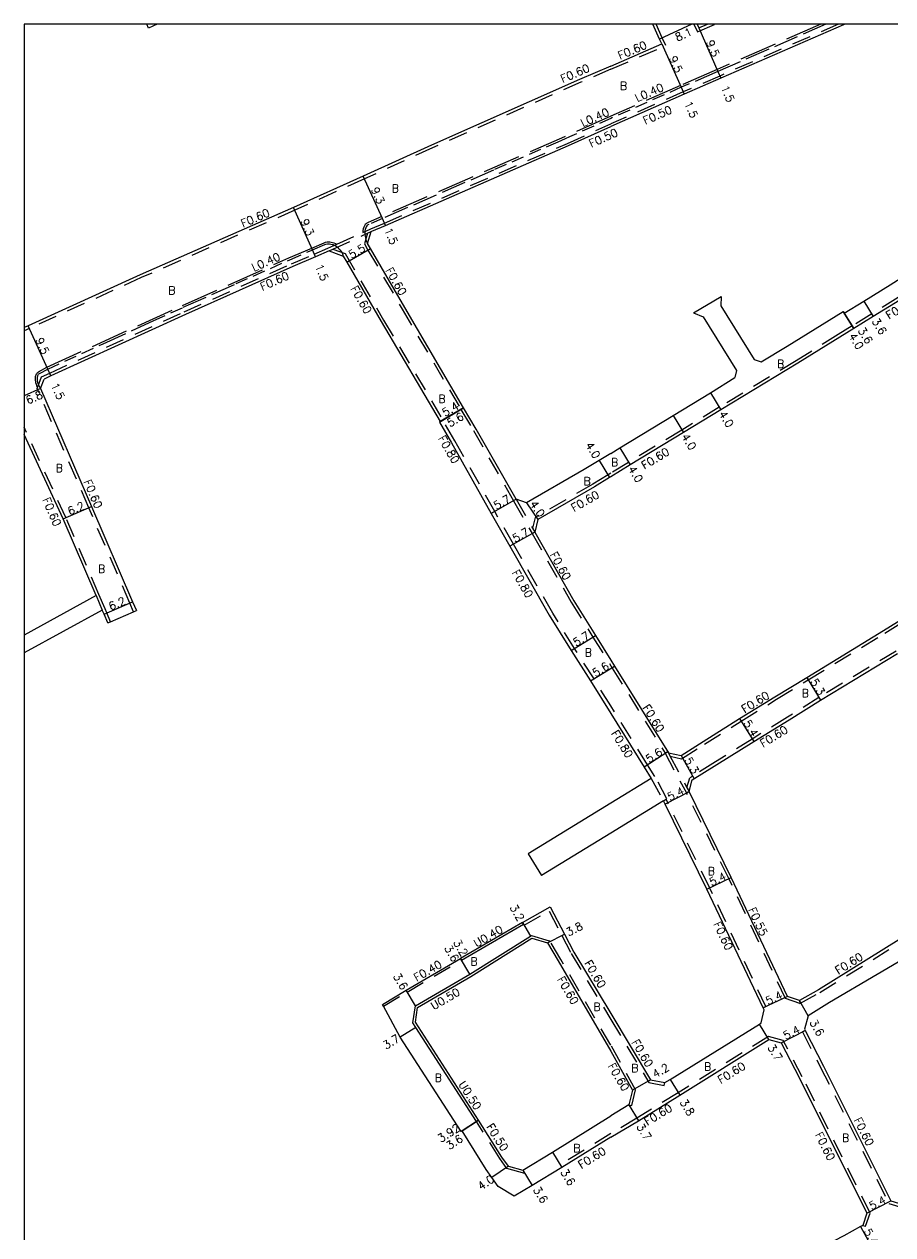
# Model space of a CAD drawing. Header units: metres. Extents: x -2400 to -1600, y -109800 to -109200.
# Drawn here: x -2400 to -2226.4, y -109442.1 to -109200 of the extents above; entities that cross this region are included whole.
import ezdxf

# ---------------------------------------------------------------- set-up
doc = ezdxf.new("R2010")
doc.units = ezdxf.units.M
doc.header["$LTSCALE"] = 2.5
for name, pattern in [('2213000', [1.5, 1, -0.5]), ('2227000', [2.5, 2, -0.5]), ('2232000', [2.5, 1.5, -1]), ('2233000', [4, 3, -1])]:
    doc.linetypes.add(name, pattern=pattern)
for name, color, linetype in [('2101000', 177, 'Continuous'), ('2101001', 1, 'Continuous'), ('2102000', 191, 'Continuous'), ('2102001', 191, 'Continuous'), ('2213000', 6, '2213000'), ('2227000', 3, '2227000'), ('2231000', 162, 'Continuous'), ('2232000', 4, '2232000'), ('2233000', 62, '2233000'), ('9201100', 215, 'Continuous'), ('9201500', 222, 'Continuous'), ('9202100', 82, 'Continuous'), ('9203500', 155, 'Continuous'), ('999', 7, 'Continuous')]:
    doc.layers.add(name, color=color, linetype=linetype)
doc.styles.add('Dm_Anotation', font='txt.shx', dxfattribs={"bigfont": 'pscdm.shx'})

msp = doc.modelspace()

# ---------------------------------------------------------------- linework, layer by layer
at = {"layer": '2101000'}
for points in [[(-2375.16, -109200.77), (-2375.48, -109200)], [(-2373.45, -109200), (-2375.16, -109200.77)], [(-2282.76, -109208.36), (-2272.57, -109203.95), (-2273.04, -109202.97), (-2274.38, -109200)], [(-2236.02, -109200), (-2236.26, -109200.1), (-2260.74, -109210.82), (-2268.08, -109213.99), (-2282.76, -109220.48)], [(-2265.49, -109200), (-2265.15, -109200.74), (-2263.45, -109200)], [(-2252.69, -109267.54), (-2247.49, -109264.42), (-2236.32, -109257.45), (-2236.11, -109257.79), (-2232.2, -109255.38), (-2226.92, -109252.13), (-2215.2, -109244.65), (-2203.8, -109237.92), (-2187.18, -109227.83), (-2186.29, -109227.28), (-2184.55, -109224.37), (-2195.12, -109200)], [(-2282.76, -109208.36), (-2289.01, -109211.06), (-2318.62, -109224.19), (-2332.23, -109230.38), (-2346.16, -109236.64), (-2376.86, -109250.14), (-2399.21, -109260.31), (-2400, -109260.65)], [(-2282.76, -109285.83), (-2285.08, -109287.24), (-2288.07, -109289.05), (-2299.62, -109295.74), (-2301.7, -109295.02), (-2309.7, -109280.96), (-2312.19, -109276.75), (-2323.95, -109256.66), (-2330.78, -109244.86), (-2331.36, -109243.87), (-2330.65, -109241.47), (-2330.5, -109241.41), (-2327.8, -109240.23), (-2291.25, -109224.28), (-2282.76, -109220.48)], [(-2339.08, -109245.35), (-2341.81, -109246.53), (-2346.34, -109248.48), (-2367.79, -109258.07), (-2394.66, -109270.32), (-2396.04, -109270.98)], [(-2339.08, -109245.35), (-2336.26, -109246.38), (-2335.54, -109247.62), (-2328.68, -109259.47), (-2316.85, -109279.48), (-2317.02, -109279.58), (-2314.61, -109283.75), (-2306.66, -109297.83), (-2302.92, -109304.41), (-2295.07, -109318.21), (-2290.69, -109325.26), (-2286.79, -109331.35), (-2282.76, -109337.88)], [(-2225.01, -109255.18), (-2230.31, -109258.45), (-2234.22, -109260.86), (-2236.99, -109262.56), (-2245.38, -109267.82), (-2260.77, -109277.14), (-2268.22, -109281.67), (-2278.89, -109288.15), (-2282.76, -109290.51)], [(-2282.76, -109285.83), (-2280.97, -109284.74), (-2270.3, -109278.25), (-2262.85, -109273.72), (-2257.95, -109270.68)], [(-2396.74, -109272.86), (-2386.55, -109296.47), (-2378.35, -109315.52), (-2377.59, -109317.28)], [(-2385.64, -109314.27), (-2392.25, -109298.92), (-2400, -109282.05)], [(-2282.76, -109290.51), (-2283, -109290.65), (-2286.04, -109292.5), (-2297.38, -109299.05), (-2297.97, -109301.59), (-2290.16, -109315.31), (-2285.85, -109322.25), (-2282.76, -109327.21)], [(-2268.71, -109346.29), (-2264.33, -109343.44), (-2257.01, -109338.89), (-2249.96, -109334.5), (-2243.61, -109330.63), (-2228.29, -109321.29), (-2217.09, -109314.32)], [(-2383.29, -109319.74), (-2384.05, -109317.97), (-2384.39, -109317.16)], [(-2266.47, -109351.14), (-2261.54, -109348.07), (-2254.16, -109343.47), (-2247.13, -109339.1), (-2240.85, -109335.16), (-2225.44, -109325.87)], [(-2282.76, -109327.21), (-2282.03, -109328.39), (-2271.25, -109345.73)], [(-2282.76, -109337.88), (-2276.08, -109348.57), (-2274.67, -109350.83)], [(-2245.06, -109395.23), (-2247.43, -109394.44), (-2258.69, -109370.64), (-2267.13, -109353.44)], [(-2282.77, -109397.87), (-2274.81, -109411.1), (-2271.97, -109411.67), (-2270.93, -109411.03), (-2253.07, -109399.98), (-2252.68, -109399.74), (-2252.14, -109397.1), (-2252.31, -109396.75), (-2263.54, -109373.02), (-2271.91, -109355.97), (-2272.25, -109355.3)], [(-2282.77, -109422.59), (-2292.55, -109428.64), (-2298.45, -109432.29), (-2302.05, -109434.38), (-2305.28, -109432.48), (-2306.55, -109430.64), (-2307.7, -109429.03), (-2312.5, -109421.34), (-2312.68, -109421.45), (-2324.84, -109402.59), (-2328.21, -109396.38), (-2328.4, -109396.03), (-2323.69, -109393.21), (-2312.79, -109386.87), (-2312.59, -109387.22), (-2300.19, -109380.01), (-2300.4, -109379.66), (-2294.87, -109376.54), (-2292.02, -109381.99), (-2290.15, -109385.58), (-2282.77, -109397.87)], [(-2303.23, -109428.41), (-2304.53, -109426.57), (-2309.2, -109419.22), (-2309.62, -109419.49), (-2321.72, -109400.68), (-2322.34, -109399.73), (-2321.83, -109396.34), (-2310.97, -109390), (-2298.81, -109382.38), (-2298.63, -109382.27), (-2295.06, -109383.33), (-2294.95, -109383.52), (-2295.39, -109383.75), (-2293.29, -109387.35), (-2282.77, -109405.36)], [(-2221.65, -109380.9), (-2241.26, -109393.15), (-2245.06, -109395.23)], [(-2220.02, -109384.48), (-2239.07, -109395.68), (-2243.29, -109398.31), (-2244.07, -109401), (-2243.93, -109401.28), (-2240.28, -109408.38), (-2226.78, -109435.34), (-2224.39, -109436.09)], [(-2282.77, -109422.59), (-2277.25, -109419.31), (-2268.96, -109414.22), (-2251.15, -109403.08), (-2248.73, -109403.74), (-2245.03, -109410.79), (-2231.59, -109437.8), (-2232.42, -109440.26)], [(-2282.77, -109405.36), (-2278.44, -109413.22), (-2279.17, -109416.13), (-2282.77, -109418.35)], [(-2303.23, -109428.41), (-2300.34, -109429.22), (-2294.44, -109425.57), (-2282.77, -109418.35)], [(-2232.42, -109440.26), (-2232.89, -109440.49), (-2236.18, -109442.32), (-2243.94, -109446.3)]]:
    msp.add_lwpolyline(points, dxfattribs=at)
at = {"layer": '2101000', "flags": 128}
for points in [[(-2396.74, -109272.86), (-2396.04, -109270.98)], [(-2271.25, -109345.73), (-2268.71, -109346.29)], [(-2267.13, -109353.44), (-2266.47, -109351.14)]]:
    msp.add_lwpolyline(points, dxfattribs=at)
at = {"layer": '2101001'}
msp.add_lwpolyline([(-2383.29, -109319.74), (-2382.74, -109319.5), (-2378.14, -109317.52), (-2377.59, -109317.28)], dxfattribs=at)
at = {"layer": '2102000'}
for points in [[(-2260.73, -109254.49), (-2260.8, -109256.3), (-2254.13, -109267.03), (-2252.69, -109267.54)], [(-2266.23, -109257.71), (-2264.29, -109258.5), (-2257.63, -109269.23), (-2257.95, -109270.68)], [(-2385.64, -109314.27), (-2400, -109322.17)], [(-2384.39, -109317.16), (-2400, -109325.75)], [(-2274.67, -109350.83), (-2282.77, -109355.81)], [(-2282.77, -109355.81), (-2299.26, -109365.95)], [(-2272.25, -109355.3), (-2282.77, -109361.77)], [(-2282.77, -109361.77), (-2296.61, -109370.28)]]:
    msp.add_lwpolyline(points, dxfattribs=at)
at = {"layer": '2102001'}
for points in [[(-2266.23, -109257.71), (-2260.73, -109254.49)], [(-2299.26, -109365.95), (-2296.61, -109370.28)]]:
    msp.add_lwpolyline(points, dxfattribs=at)
at = {"layer": '2213000'}
for points in [[(-2268.69, -109212.62), (-2282.76, -109218.84)], [(-2282.76, -109218.84), (-2291.01, -109222.53)], [(-2293.38, -109223.58), (-2306.18, -109229.16)], [(-2328.39, -109238.85), (-2331.12, -109240.04), (-2331.3, -109240.12), (-2331.42, -109240.2), (-2331.55, -109240.33), (-2331.65, -109240.51), (-2331.75, -109240.74), (-2331.86, -109241.04), (-2331.9, -109241.3), (-2331.93, -109241.67), (-2331.92, -109242.02), (-2331.88, -109242.41), (-2331.82, -109242.78), (-2331.74, -109243.05), (-2331.63, -109243.32), (-2331.36, -109243.87)], [(-2339.93, -109244.09), (-2339.69, -109244.01), (-2339.4, -109243.95), (-2339.2, -109243.94), (-2338.98, -109243.94), (-2338.72, -109243.98), (-2338.48, -109244.03), (-2338.26, -109244.09), (-2337.94, -109244.2), (-2337.64, -109244.4), (-2337.37, -109244.62), (-2337.16, -109244.86), (-2336.95, -109245.1), (-2336.62, -109245.53), (-2336.42, -109245.94), (-2336.26, -109246.38)], [(-2357.64, -109251.89), (-2346.94, -109247.1), (-2342.65, -109245.26)], [(-2374.08, -109259.29), (-2368.22, -109256.62)], [(-2396.74, -109272.86), (-2397.09, -109272.16), (-2397.2, -109271.9), (-2397.3, -109271.6), (-2397.32, -109271.51), (-2397.35, -109271.17), (-2397.36, -109271.03), (-2397.35, -109270.71), (-2397.34, -109270.6), (-2397.32, -109270.47), (-2397.3, -109270.36), (-2397.27, -109270.26), (-2397.21, -109270.15), (-2397.12, -109270.02), (-2397.05, -109269.94), (-2396.92, -109269.84), (-2395.28, -109268.96), (-2384.22, -109263.91)]]:
    msp.add_lwpolyline(points, dxfattribs=at)
at = {"layer": '2227000'}
for points in [[(-2239.76, -109200), (-2261.34, -109209.45), (-2268.69, -109212.62)], [(-2291.01, -109222.53), (-2291.86, -109222.91), (-2293.38, -109223.58)], [(-2306.18, -109229.16), (-2328.39, -109238.85)], [(-2342.65, -109245.26), (-2342.38, -109245.14), (-2339.93, -109244.09)], [(-2368.22, -109256.62), (-2357.64, -109251.89)], [(-2384.22, -109263.91), (-2374.08, -109259.29)]]:
    msp.add_lwpolyline(points, dxfattribs=at)
at = {"layer": '2231000'}
for points in [[(-2300.4, -109379.66), (-2312.79, -109386.87)], [(-2309.2, -109419.22), (-2321.82, -109399.61), (-2321.37, -109396.65), (-2310.72, -109390.43), (-2298.56, -109382.82), (-2295.39, -109383.75)]]:
    msp.add_lwpolyline(points, dxfattribs=at)
at = {"layer": '2232000'}
for points in [[(-2282.76, -109209.02), (-2271.76, -109204.26), (-2272.49, -109202.71), (-2273.72, -109200)], [(-2237.27, -109200), (-2260.94, -109210.36), (-2268.28, -109213.54), (-2282.76, -109219.94)], [(-2266.15, -109200), (-2265.45, -109201.53), (-2261.95, -109200)], [(-2282.76, -109209.02), (-2288.76, -109211.61), (-2318.37, -109224.74), (-2331.98, -109230.92), (-2345.91, -109237.19), (-2376.61, -109250.69), (-2398.97, -109260.86), (-2400, -109261.3)], [(-2396.52, -109270.55), (-2394.91, -109269.78), (-2368.04, -109257.52), (-2346.58, -109247.93), (-2342.04, -109245.98), (-2339.32, -109244.8), (-2337.53, -109244), (-2332.33, -109241.68), (-2330.85, -109241.02), (-2330.71, -109240.95), (-2327.99, -109239.77), (-2291.45, -109223.83), (-2282.76, -109219.94)], [(-2339.08, -109245.35), (-2338.31, -109244.99), (-2331.37, -109241.81), (-2330.65, -109241.47)], [(-2331.37, -109241.81), (-2332.01, -109243.94), (-2331.3, -109245.16), (-2324.47, -109256.97), (-2312.71, -109277.05), (-2310.22, -109281.26), (-2302.22, -109295.31), (-2298.49, -109301.88), (-2290.68, -109315.61), (-2286.36, -109322.57), (-2282.76, -109328.34)], [(-2338.31, -109244.99), (-2335.85, -109245.89), (-2328.17, -109259.17), (-2316.33, -109279.18)], [(-2225.32, -109254.67), (-2230.62, -109257.94), (-2234.54, -109260.35), (-2237.31, -109262.05), (-2245.7, -109267.31), (-2261.08, -109276.62), (-2268.54, -109281.16), (-2279.21, -109287.64), (-2282.76, -109289.81)], [(-2378.14, -109317.52), (-2378.9, -109315.76), (-2387.1, -109296.71), (-2397.39, -109272.87)], [(-2382.74, -109319.5), (-2383.5, -109317.73), (-2383.84, -109316.93), (-2385.09, -109314.03), (-2391.7, -109298.68), (-2400, -109280.61)], [(-2282.76, -109336.35), (-2286.11, -109330.92), (-2290.01, -109324.83), (-2294.38, -109317.8), (-2302.23, -109304.01), (-2305.96, -109297.43), (-2313.91, -109283.35), (-2316.33, -109279.18), (-2317.02, -109279.58)], [(-2282.76, -109289.81), (-2283.32, -109290.14), (-2286.34, -109291.98), (-2297.91, -109298.66), (-2298.4, -109300.82)], [(-2301.7, -109295.02), (-2298.4, -109300.82), (-2297.97, -109301.59)], [(-2385.64, -109314.27), (-2384.39, -109317.16)], [(-2268.62, -109346.93), (-2264.02, -109343.96), (-2256.69, -109339.4), (-2249.65, -109335.01), (-2243.3, -109331.14), (-2227.98, -109321.8), (-2216.78, -109314.83)], [(-2225.75, -109325.36), (-2241.17, -109334.65), (-2247.45, -109338.59), (-2254.48, -109342.96), (-2261.85, -109347.55), (-2266.4, -109350.39), (-2266.97, -109350.71)], [(-2282.76, -109328.34), (-2282.49, -109328.78), (-2271.91, -109345.8), (-2267.66, -109353.73)], [(-2274.67, -109350.83), (-2272.25, -109355.3), (-2271.72, -109355.01), (-2271.54, -109354.92), (-2273.96, -109350.45), (-2275.4, -109348.15), (-2282.76, -109336.35)], [(-2271.25, -109345.73), (-2271.02, -109346.2), (-2267.68, -109352.43), (-2267.13, -109353.44)], [(-2270.9, -109346.42), (-2268.62, -109346.93)], [(-2267.54, -109352.69), (-2266.97, -109350.71)], [(-2252.31, -109396.75), (-2251.77, -109396.49), (-2263, -109372.76), (-2271.37, -109355.7), (-2271.72, -109355.01)], [(-2245.01, -109395.83), (-2247.82, -109394.88), (-2259.19, -109370.88), (-2267.62, -109353.7)], [(-2300.19, -109380.01), (-2300.09, -109380.18), (-2295.11, -109377.37), (-2292.55, -109382.27), (-2290.68, -109385.87), (-2282.77, -109399.04)], [(-2243.93, -109401.28), (-2244.46, -109401.55), (-2240.82, -109408.66), (-2227.2, -109435.84), (-2224.34, -109436.74), (-2204.91, -109427.08), (-2192.23, -109420.67), (-2185.56, -109417.3), (-2165.51, -109407.17), (-2158.5, -109403.59), (-2148.13, -109398.3), (-2123.65, -109385.85), (-2106.39, -109376.95), (-2104.1, -109375.7)], [(-2245, -109395.89), (-2240.96, -109393.66), (-2221.34, -109381.42)], [(-2282.77, -109404.17), (-2292.78, -109387.05), (-2294.86, -109383.47), (-2294.95, -109383.52)], [(-2328.21, -109396.38), (-2323.48, -109393.56), (-2312.59, -109387.22)], [(-2282.77, -109399.04), (-2275.19, -109411.64), (-2272.09, -109412.26), (-2271.97, -109411.67)], [(-2232.42, -109440.26), (-2231.83, -109440.39), (-2230.94, -109437.76), (-2244.49, -109410.52), (-2248.32, -109403.23), (-2251.24, -109402.44), (-2269.27, -109413.71), (-2277.56, -109418.8), (-2282.77, -109421.88)], [(-2279.17, -109416.13), (-2278.59, -109416.28), (-2277.8, -109413.14), (-2282.77, -109404.17)], [(-2300.34, -109429.22), (-2299.95, -109429.85), (-2303.53, -109428.84), (-2304.94, -109426.85), (-2309.62, -109419.49)], [(-2282.77, -109421.88), (-2292.86, -109428.13), (-2292.55, -109428.64)]]:
    msp.add_lwpolyline(points, dxfattribs=at)
at = {"layer": '2232000', "flags": 128}
for points in [[(-2397.39, -109272.87), (-2396.52, -109270.55)], [(-2267.13, -109353.44), (-2267.66, -109353.73)], [(-2245.06, -109395.23), (-2245, -109395.89)]]:
    msp.add_lwpolyline(points, dxfattribs=at)
at = {"layer": '2233000'}
for points in [[(-2240.76, -109200), (-2261.5, -109209.08), (-2268.85, -109212.26), (-2282.76, -109218.4)], [(-2282.76, -109218.4), (-2292.02, -109222.55), (-2328.55, -109238.48), (-2331.28, -109239.67), (-2331.5, -109239.77), (-2331.68, -109239.9), (-2331.87, -109240.09), (-2332.01, -109240.33), (-2332.12, -109240.59), (-2332.25, -109240.94), (-2332.3, -109241.25), (-2332.34, -109241.66), (-2332.33, -109241.68)], [(-2397.29, -109272.63), (-2397.46, -109272.33), (-2397.58, -109272.04), (-2397.69, -109271.7), (-2397.71, -109271.57), (-2397.75, -109271.2), (-2397.76, -109271.03), (-2397.75, -109270.69), (-2397.74, -109270.55), (-2397.72, -109270.4), (-2397.69, -109270.26), (-2397.64, -109270.11), (-2397.56, -109269.95), (-2397.44, -109269.78), (-2397.33, -109269.64), (-2397.14, -109269.5), (-2395.46, -109268.6), (-2368.38, -109256.25), (-2347.1, -109246.73), (-2342.54, -109244.78), (-2340.08, -109243.71), (-2339.79, -109243.62), (-2339.45, -109243.55), (-2339.21, -109243.54), (-2338.95, -109243.54), (-2338.65, -109243.58), (-2338.38, -109243.64), (-2338.13, -109243.71), (-2337.77, -109243.84), (-2337.53, -109244)]]:
    msp.add_lwpolyline(points, dxfattribs=at)
at = {"layer": '9201100'}
for points in [[(-2266.56, -109200), (-2273.04, -109202.97)], [(-2265.15, -109200.74), (-2261.34, -109209.45)], [(-2272.57, -109203.95), (-2268.69, -109212.62)], [(-2261.34, -109209.45), (-2260.74, -109210.82)], [(-2268.69, -109212.62), (-2268.08, -109213.99)], [(-2328.39, -109238.85), (-2332.23, -109230.38)], [(-2342.38, -109245.14), (-2346.16, -109236.64)], [(-2327.8, -109240.23), (-2328.39, -109238.85)], [(-2341.81, -109246.53), (-2342.38, -109245.14)], [(-2335.54, -109247.62), (-2330.78, -109244.86)], [(-2232.2, -109255.38), (-2230.31, -109258.45)], [(-2234.22, -109260.86), (-2236.32, -109257.45)], [(-2236.11, -109257.79), (-2234.22, -109260.86)], [(-2395.28, -109268.96), (-2399.21, -109260.31)], [(-2394.66, -109270.32), (-2395.28, -109268.96)], [(-2396.74, -109272.86), (-2400, -109274.3)], [(-2262.85, -109273.72), (-2260.77, -109277.14)], [(-2317.02, -109279.58), (-2312.19, -109276.75)], [(-2312.19, -109276.75), (-2316.85, -109279.48)], [(-2270.3, -109278.25), (-2268.22, -109281.67)], [(-2280.97, -109284.74), (-2278.89, -109288.15)], [(-2285.08, -109287.24), (-2283, -109290.65)], [(-2301.7, -109295.02), (-2306.66, -109297.83)], [(-2392.25, -109298.92), (-2386.55, -109296.47)], [(-2299.62, -109295.74), (-2297.38, -109299.05)], [(-2297.97, -109301.59), (-2302.92, -109304.41)], [(-2384.05, -109317.97), (-2378.35, -109315.52)], [(-2290.69, -109325.26), (-2285.85, -109322.25)], [(-2286.79, -109331.35), (-2282.03, -109328.39)], [(-2243.61, -109330.63), (-2240.85, -109335.16)], [(-2257.01, -109338.89), (-2254.16, -109343.47)], [(-2271.39, -109345.5), (-2276.08, -109348.57)], [(-2268.71, -109346.29), (-2266.11, -109350.91)], [(-2267.08, -109353.55), (-2271.91, -109355.97)], [(-2263.54, -109373.02), (-2258.69, -109370.64)], [(-2300.4, -109379.66), (-2298.81, -109382.38)], [(-2295.39, -109383.75), (-2292.02, -109381.99)], [(-2310.97, -109390), (-2312.79, -109386.87)], [(-2310.97, -109390), (-2312.59, -109387.22)], [(-2321.83, -109396.34), (-2323.69, -109393.21)], [(-2247.43, -109394.44), (-2252.31, -109396.75)], [(-2243.29, -109398.31), (-2245.06, -109395.23)], [(-2321.72, -109400.68), (-2324.84, -109402.59)], [(-2251.15, -109403.08), (-2253.07, -109399.98)], [(-2248.73, -109403.74), (-2243.93, -109401.28)], [(-2274.81, -109411.1), (-2278.44, -109413.22)], [(-2270.93, -109411.03), (-2268.96, -109414.22)], [(-2279.17, -109416.13), (-2277.25, -109419.31)], [(-2309.62, -109419.49), (-2312.68, -109421.45)], [(-2312.5, -109421.34), (-2309.2, -109419.22)], [(-2294.44, -109425.57), (-2292.55, -109428.64)], [(-2303.23, -109428.41), (-2306.55, -109430.64)], [(-2300.34, -109429.22), (-2298.45, -109432.29)], [(-2231.59, -109437.8), (-2226.78, -109435.34)], [(-2232.89, -109440.49), (-2230.24, -109445.19)]]:
    msp.add_lwpolyline(points, dxfattribs=at)
at = {"layer": '999'}
msp.add_lwpolyline([(-2400, -109800), (-1600, -109800), (-1600, -109200), (-2400, -109200)], close=True, dxfattribs=at)

# ---------------------------------------------------------------- texts
at = {"layer": '9201500', "style": 'Dm_Anotation'}
for s, rotation, p in [('8.1', 24.6145, (-2269.45, -109203.48)), ('9.5', 293.6424, (-2263.79, -109203.59)), ('9.5', 294.1177, (-2271.19, -109206.79)), ('1.5', 293.6444, (-2260.81, -109212.65)), ('1.5', 294.1181, (-2268.13, -109215.83)), ('9.3', 294.345, (-2330.75, -109233.02)), ('9.3', 293.9298, (-2344.83, -109239.39)), ('1.5', 293.5686, (-2328.11, -109241.12)), ('5.5', 30.0681, (-2334.6, -109246.96)), ('1.5', 292.6135, (-2341.91, -109248.36)), ('3.6', 301.6357, (-2230.67, -109259.38)), ('3.6', 301.6316, (-2233.46, -109261.22)), ('9.5', 294.4535, (-2397.82, -109263.13)), ('4.0', 301.6316, (-2235.3, -109262.33)), ('6.8', 23.7951, (-2399.25, -109276.06)), ('1.5', 294.2873, (-2394.71, -109272.16)), ('5.4', 30.3895, (-2315.91, -109278.56)), ('5.6', 30.3895, (-2314.92, -109280.64)), ('4.0', 301.2977, (-2261.24, -109277.9)), ('4.0', 301.2908, (-2268.7, -109282.43)), ('4.0', 301.2903, (-2287.9, -109284.15)), ('4.0', 301.2908, (-2279.37, -109288.91)), ('5.7', 29.5524, (-2305.62, -109297.13)), ('6.2', 23.2921, (-2390.91, -109298.24)), ('4.0', 304.0241, (-2299.07, -109295.94)), ('5.7', 29.6265, (-2301.88, -109303.7)), ('6.2', 23.2928, (-2382.71, -109317.29)), ('5.7', 31.8646, (-2289.68, -109324.52)), ('5.6', 31.8646, (-2285.82, -109330.63)), ('5.3', 301.3756, (-2242.98, -109331.48)), ('5.4', 301.8915, (-2256.34, -109339.77)), ('5.6', 33.2005, (-2275.13, -109347.83)), ('5.3', 299.3915, (-2268.11, -109347.16)), ('5.4', 26.652, (-2270.97, -109355.39)), ('5.4', 26.1362, (-2262.6, -109372.44)), ('3.2', 300.2518, (-2303.03, -109376.63)), ('3.8', 27.5407, (-2291.21, -109382.47)), ('3.6', 300.1927, (-2316.11, -109384.77)), ('3.2', 300.1927, (-2314.31, -109383.64)), ('3.6', 300.7024, (-2326.34, -109390.38)), ('5.4', 25.3322, (-2251.36, -109396.19)), ('3.6', 299.8838, (-2243.1, -109399.61)), ('5.4', 27.1485, (-2247.8, -109403.15)), ('3.7', 31.4762, (-2327.69, -109405.1)), ('3.7', 301.7408, (-2251.52, -109404.62)), ('4.2', 30.3185, (-2273.87, -109410.85)), ('3.8', 301.6639, (-2269.06, -109415.58)), ('3.92', 32.6768, (-2316.73, -109423.73)), ('3.7', 301.209, (-2277.68, -109420.46)), ('3.6', 32.6877, (-2315.02, -109425.17)), ('4.0', 33.8631, (-2308.71, -109433.3)), ('3.6', 301.7395, (-2292.91, -109429.57)), ('3.6', 301.7402, (-2298.38, -109433.09)), ('5.4', 27.0659, (-2230.65, -109437.21)), ('5.4', 299.3716, (-2232.26, -109441.4))]:
    msp.add_text(s, height=1.6, rotation=rotation, dxfattribs=at).set_placement(p)
at = {"layer": '9202100', "style": 'Dm_Anotation'}
for p in [(-2280.95, -109213.12), (-2326.55, -109233.63), (-2371.22, -109254.03), (-2249.52, -109268.72), (-2317.22, -109275.72), (-2393.72, -109289.56), (-2282.71, -109288.41), (-2288.22, -109292.18), (-2385.23, -109309.73), (-2287.97, -109326.47), (-2244.6, -109334.6), (-2263.39, -109370.17), (-2310.82, -109388.25), (-2286.26, -109397.31), (-2278.69, -109409.57), (-2264.11, -109409.29), (-2317.97, -109411.5), (-2236.56, -109423.52), (-2290.28, -109425.58)]:
    msp.add_text('B', height=1.6, dxfattribs=at).set_placement(p)
at = {"layer": '9203500', "style": 'Dm_Anotation'}
for s, rotation, p in [('F0.60', 23.3893, (-2280.93, -109207.13)), ('F0.60', 23.3893, (-2292.37, -109211.76)), ('L0.40', 23.8282, (-2277.48, -109215.6)), ('L0.40', 24.1178, (-2288.36, -109220.6)), ('F0.50', 23.8407, (-2275.88, -109220.11)), ('F0.50', 24.1182, (-2286.69, -109224.71)), ('F0.60', 23.7342, (-2356.28, -109240.7)), ('L0.40', 24.0979, (-2354.09, -109249.49)), ('F0.60', 300.0675, (-2327.88, -109249.2)), ('F0.60', 24.1, (-2352.4, -109253.35)), ('F0.60', 300.0644, (-2334.85, -109252.89)), ('F0.60', 31.6411, (-2227.16, -109259.09)), ('F0.80', 300.1052, (-2317.33, -109282.84)), ('F0.60', 31.2909, (-2276.03, -109289.09)), ('F0.60', 293.3387, (-2388.17, -109291.48)), ('F0.60', 293.3387, (-2396.4, -109295.07)), ('F0.60', 30.0209, (-2290.12, -109297.59)), ('F0.60', 299.6276, (-2295, -109306.11)), ('F0.80', 299.6278, (-2302.58, -109309.67)), ('F0.60', 31.893, (-2256.01, -109337.86)), ('F0.60', 301.8635, (-2276.5, -109336.66)), ('F0.80', 302.0241, (-2282.76, -109341.83)), ('F0.60', 31.8937, (-2252.33, -109344.71)), ('F0.55', 295.3351, (-2255.36, -109377.09)), ('F0.60', 295.3339, (-2262.31, -109379.94)), ('U0.40', 30.1835, (-2309.59, -109384.68)), ('F0.40', 30.2035, (-2321.57, -109391.53)), ('F0.60', 301.0063, (-2288.12, -109387.78)), ('F0.60', 31.9767, (-2237.3, -109390.12)), ('F0.60', 300.3153, (-2293.53, -109391.04)), ('U0.50', 30.2484, (-2318.17, -109397.22)), ('F0.60', 301.0063, (-2278.68, -109403.62)), ('F0.60', 301.0063, (-2283.43, -109408.38)), ('F0.60', 32.0137, (-2260.78, -109411.99)), ('U0.50', 302.7483, (-2313.29, -109412)), ('F0.60', 31.209, (-2275.47, -109420.32)), ('F0.60', 296.615, (-2234.24, -109419.14)), ('F0.50', 302.4812, (-2307.71, -109420.49)), ('F0.60', 296.6139, (-2241.98, -109422.08)), ('F0.60', 31.7405, (-2288.68, -109428.97))]:
    msp.add_text(s, height=1.6, rotation=rotation, dxfattribs=at).set_placement(p)

doc.saveas('drawing.dxf')
